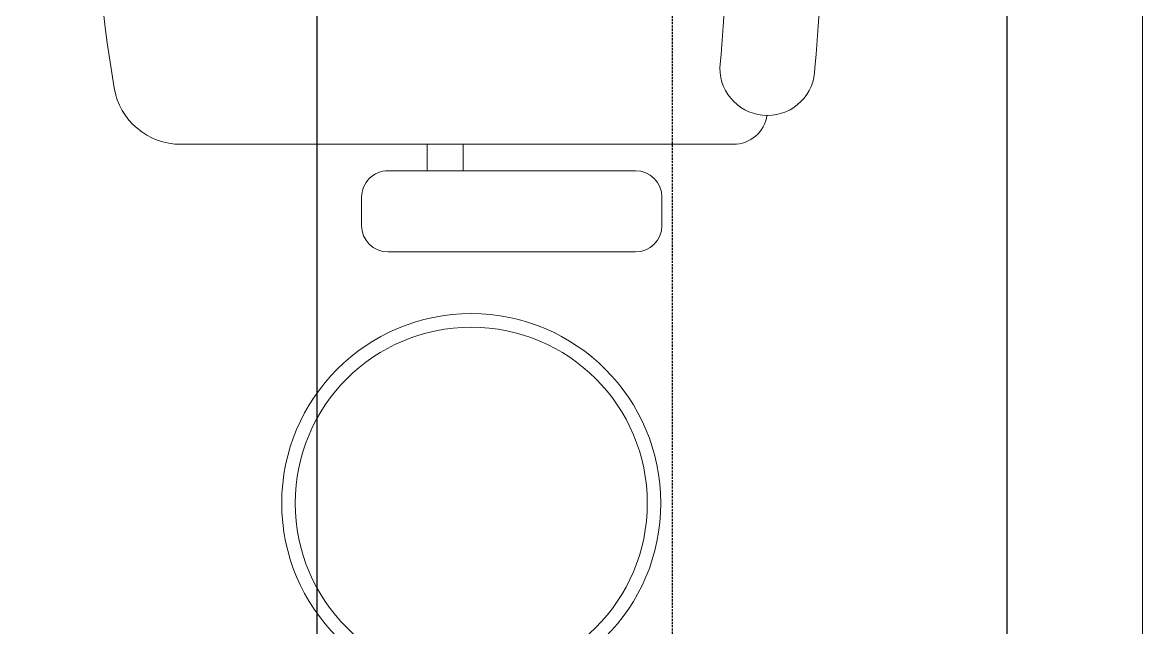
# Model space of a CAD drawing. Extents: x -12260 to 57327, y -29287 to 19916.
# Drawn here: x 12379 to 13206, y 6962 to 7409 of the extents above; entities that cross this region are included whole.
import ezdxf

# ---------------------------------------------------------------- set-up
doc = ezdxf.new("R2010")
doc.units = 0
doc.header["$LTSCALE"] = 0.25
doc.linetypes.add('DASHDOT', pattern=[25.4, 12.7, -6.35, 0, -6.35])
doc.linetypes.add('HIDDEN', pattern=[9.525, 6.35, -3.175])
doc.layers.add('01-First Floor-FUR$0$FALSE CEILING', color=251, linetype='Continuous')
for name, color, linetype, lineweight in [('01-First Floor-FUR$0$LOADING', 253, 'Continuous', 5), ('01-First Floor-FUR$0$Walls', 251, 'Continuous', 5), ('E-LITE-CLNG-CNDT', 6, 'DASHDOT', 35), ('E-POWR-FLOR-CNDT', 6, 'HIDDEN', 25)]:
    doc.layers.add(name, color=color, linetype=linetype, lineweight=lineweight)

# ---------------------------------------------------------------- blocks, each defined once
blk = doc.blocks.new('01-First Floor-FUR$0$WM00001-P')
at = {"layer": '01-First Floor-FUR$0$LOADING'}
for radius in [0.14, 0.13]:
    blk.add_circle((0, 0), radius, dxfattribs=at)
blk = doc.blocks.new('01-First Floor-FUR$0$GF21018-P')
at = {"color": 0}
for p, q in [((-0.2207, 0.47563), (-0.2207, 0.0675)), ((-0.2806, 0.34221), (-0.25983, 0.34221)), ((-0.30021, 0.32259), (-0.30021, 0.14)), ((-0.24021, 0.32259), (-0.24021, 0.14)), ((-0.24021, 0.29372), (-0.2207, 0.29372)), ((-0.24021, 0.26708), (-0.2207, 0.26708)), ((-0.2806, 0.12039), (-0.25983, 0.12039))]:
    blk.add_line(p, q, dxfattribs=at)
for centre, radius, start, end in [((-0.0001, -0.52948), 1.06948, 80.36712, 99.63288), ((-0.1707, 0.47563), 0.05, 99.63288, 180), ((-0.2806, 0.32259), 0.01962, 90, 180), ((-0.25983, 0.32259), 0.01962, 360, 90), ((-0.2806, 0.14), 0.01962, 180, 270), ((-0.25983, 0.14), 0.01962, 270, 360), ((-0.16429, 0.0425), 0.03511, 90, 270), ((0, 1.84674), 1.77674, 264.69456, 275.30527), ((-0.1957, 0.0675), 0.025, 180, 261.47208), ((0, 1.83136), 1.83136, 264.85322, 275.14698)]:
    blk.add_arc(centre, radius, start, end, dxfattribs=at)
blk = doc.blocks.new('01-First Floor-FUR')
at = {"layer": '01-First Floor-FUR$0$FALSE CEILING', "linetype": 'Continuous'}
blk.add_line((12596.44, 5110), (12596.44, 8553.52), dxfattribs=at)
at = {"layer": '01-First Floor-FUR$0$FALSE CEILING'}
blk.add_lwpolyline([(13106, 8553.52), (8396.44, 8553.52), (8396.44, 5110), (13106, 5110)], close=True, dxfattribs=at)
at = {"layer": '01-First Floor-FUR$0$Walls'}
for p, q in [((13106, 6190), (13106, 8553.52)), ((13206, 6190), (13206, 8551.56))]:
    blk.add_line(p, q, dxfattribs=at)
at = {"layer": '01-First Floor-FUR$0$LOADING', "extrusion": (7.77426e-06, -2.24021e-05, 1), "xscale": 1000, "yscale": 1000, "zscale": 1000, "rotation": 89.9985892449479}
blk.add_blockref('01-First Floor-FUR$0$GF21018-P', (12971.38, 7539.92, -0.19), dxfattribs=at)
at = {"layer": '01-First Floor-FUR$0$LOADING', "extrusion": (-2.25644e-18, 2.24019e-05, -1), "xscale": -1000, "yscale": 1000, "zscale": 1000, "rotation": 270}
blk.add_blockref('01-First Floor-FUR$0$WM00001-P', (-12710.21, 7054.17, 0.29), dxfattribs=at)

msp = doc.modelspace()

# ---------------------------------------------------------------- linework, layer by layer
at = {"layer": 'E-POWR-FLOR-CNDT', "elevation": 0}
msp.add_lwpolyline([(12982.26, 8002.26), (12858.51, 7878.52), (12858.51, 6703.64), (12982.26, 6579.9)], dxfattribs=at)

# ---------------------------------------------------------------- block references
at = {"layer": 'E-LITE-CLNG-CNDT'}
msp.add_blockref('01-First Floor-FUR', (0, 0), dxfattribs=at)

doc.saveas('drawing.dxf')
